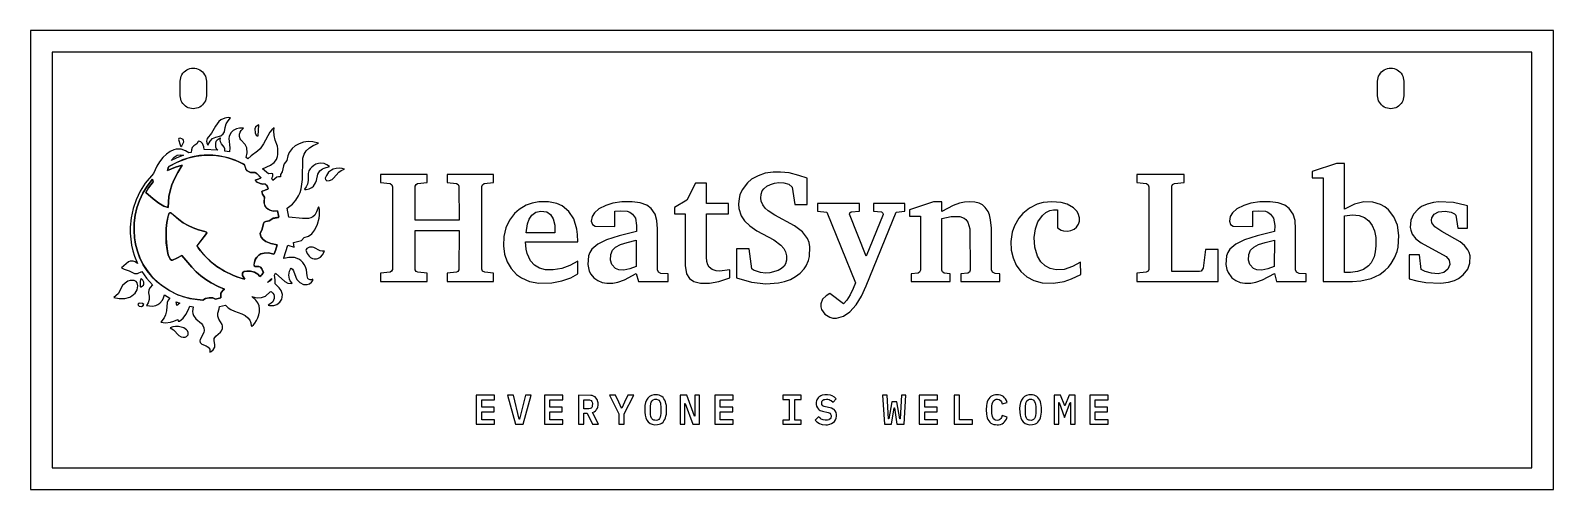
# Model space of a CAD drawing. Header units: millimetres. Extents: x 5 to 425, y 5 to 132.
import ezdxf

# ---------------------------------------------------------------- set-up
doc = ezdxf.new("R2010")
doc.units = ezdxf.units.MM
for name, color, linetype in [('CUT', 1, 'Continuous'), ('ETCH', 7, 'Continuous'), ('LIGHT', 5, 'Continuous'), ('SCORE', 3, 'Continuous')]:
    doc.layers.add(name, color=color, linetype=linetype)

msp = doc.modelspace()

# ---------------------------------------------------------------- linework, layer by layer
at = {"layer": 'CUT'}
for points in [[(425, 131.627), (5, 131.627), (5, 5), (425, 5)], [(49.4305, 110.0578), (48.9686, 110.1496), (48.5227, 110.301), (48.1004, 110.5093), (47.7088, 110.7709), (47.3548, 111.0814), (47.0443, 111.4354), (46.7827, 111.827), (46.5744, 112.2493), (46.4231, 112.6952), (46.3312, 113.1571), (46.3004, 113.627), (46.3004, 117.627), (46.3312, 118.0968), (46.4231, 118.5587), (46.5744, 119.0046), (46.7827, 119.427), (47.0443, 119.8185), (47.3548, 120.1725), (47.7088, 120.483), (48.1004, 120.7446), (48.5227, 120.9529), (48.9686, 121.1043), (49.4305, 121.1962), (49.9004, 121.227), (50.3703, 121.1962), (50.8321, 121.1043), (51.2781, 120.9529), (51.7004, 120.7446), (52.0919, 120.483), (52.446, 120.1725), (52.7565, 119.8185), (53.0181, 119.427), (53.2264, 119.0046), (53.3777, 118.5587), (53.4696, 118.0968), (53.5004, 117.627), (53.5004, 113.627), (53.4696, 113.1571), (53.3777, 112.6952), (53.2264, 112.2493), (53.0181, 111.827), (52.7565, 111.4354), (52.446, 111.0814), (52.0919, 110.7709), (51.7004, 110.5093), (51.2781, 110.301), (50.8321, 110.1496), (50.3703, 110.0578), (49.9004, 110.027)], [(379.6307, 110.0578), (379.1688, 110.1496), (378.7229, 110.301), (378.3006, 110.5093), (377.909, 110.7709), (377.555, 111.0814), (377.2445, 111.4354), (376.9829, 111.827), (376.7746, 112.2493), (376.6233, 112.6952), (376.5314, 113.1571), (376.5006, 113.627), (376.5006, 117.627), (376.5314, 118.0968), (376.6233, 118.5587), (376.7746, 119.0046), (376.9829, 119.427), (377.2445, 119.8185), (377.555, 120.1725), (377.909, 120.483), (378.3006, 120.7446), (378.7229, 120.9529), (379.1688, 121.1043), (379.6307, 121.1962), (380.1006, 121.227), (380.5705, 121.1962), (381.0323, 121.1043), (381.4782, 120.9529), (381.9006, 120.7446), (382.2921, 120.483), (382.6462, 120.1725), (382.9567, 119.8185), (383.2183, 119.427), (383.4266, 119.0046), (383.5779, 118.5587), (383.6698, 118.0968), (383.7006, 117.627), (383.7006, 113.627), (383.6698, 113.1571), (383.5779, 112.6952), (383.4266, 112.2493), (383.2183, 111.827), (382.9567, 111.4354), (382.6462, 111.0814), (382.2921, 110.7709), (381.9006, 110.5093), (381.4782, 110.301), (381.0323, 110.1496), (380.5705, 110.0578), (380.1006, 110.027)]]:
    msp.add_lwpolyline(points, close=True, dxfattribs=at)
at = {"layer": 'ETCH'}
for points in [[(54.5586, 101.0791), (55.1914, 101.7803), (56.0742, 102.21), (57.5029, 102.5811), (58.1563, 103.0811), (58.4648, 103.708), (58.6748, 104.8809), (58.9941, 105.833), (59.5117, 106.6875), (60.1836, 107.543), (59.54, 107.5723), (58.626, 107.4521), (57.4873, 106.9336), (56.9795, 106.5049), (55.9951, 105.2129), (54.8955, 103.3193), (53.7109, 101.7939), (53.5469, 101.0869), (53.6143, 100.5859), (53.9414, 99.957)], [(67.7725, 102.5723), (68.0156, 105.5547), (67.5811, 105.4375), (67.084, 104.9854), (66.8828, 104.5225), (66.9209, 103.3799), (67.2813, 102.7188), (67.5078, 102.5293)], [(54.874, 43.1113), (55.3721, 43.5801), (55.8213, 44.2656), (55.8711, 44.9824), (55.6191, 45.9756), (55.6611, 46.6504), (56.1523, 47.2871), (57.416, 48.4072), (57.709, 48.8047), (57.9658, 49.4189), (57.9961, 50.1748), (57.8701, 50.5654), (56.9834, 51.9531), (56.6367, 52.8105), (56.6973, 53.6807), (57.0615, 54.8154), (57.1396, 55.4678), (58.7549, 55.8623), (59.5332, 55.1338), (60.2959, 54.6396), (61.2969, 54.1953), (63.3301, 53.4844), (64.2256, 53.0117), (64.9785, 52.3906), (65.4814, 51.707), (65.7383, 51.0225), (65.8857, 50.1533), (66.0068, 50.0996), (66.4902, 50.46), (66.8711, 50.8867), (67.3496, 51.6172), (67.7227, 52.4043), (67.9834, 53.2236), (68.126, 54.0508), (68.1445, 54.8604), (68.0342, 55.6289), (67.6924, 56.4648), (67.1152, 57.2754), (66.0117, 58.2656), (67.0078, 57.9531), (67.5674, 57.876), (68.71, 57.9688), (69.7793, 58.3818), (71.0889, 59.542), (71.3545, 59.5928), (71.8652, 59.1338), (72.1025, 58.7656), (72.2041, 58.3262), (72.2002, 57.7109), (72.0596, 57.1992), (71.7939, 56.7842), (71.3975, 56.4004), (70.5674, 55.8809), (70.9365, 55.7725), (72.1367, 55.7949), (72.9756, 56.04), (73.7939, 56.6445), (74.3174, 57.5098), (74.4502, 58.0205), (74.4639, 58.752), (74.127, 59.8604), (73.5742, 60.6377), (72.4785, 61.7148), (72.498, 62.8682), (72.291, 64.1621), (72.5771, 64.6826), (75.1045, 62.3516), (76.002, 61.917), (77.0332, 61.8359), (77.1426, 61.9404), (76.6123, 62.5957), (76.4004, 63.0459), (76.2295, 64.0977), (76.4219, 65.2383), (76.665, 65.793), (76.874, 66.0322), (77.2139, 65.7988), (77.5586, 65.3086), (78.1465, 63.5449), (78.4551, 62.9463), (79.2969, 62.0674), (80.3115, 61.5771), (81.2637, 61.5508), (81.9639, 61.7373), (82.5176, 62.1973), (82.8311, 62.6855), (82.8965, 63.0244), (82.4287, 62.8223), (82.127, 62.8145), (81.6426, 62.9961), (81.4844, 63.2031), (81.2861, 63.9336), (81.1016, 65.5947), (80.8262, 66.4482), (80.4922, 67.0947), (80.0732, 67.6592), (79.5703, 68.1416), (78.9863, 68.5381), (77.7715, 69.0039), (76.2285, 69.0068), (74.8955, 68.7686), (74.8721, 68.9072), (75.9307, 72.3779), (77.7139, 71.8613), (77.5332, 73.1143), (79.7295, 73.709), (80.4795, 74.4961), (81.6699, 74.9043), (82.6055, 75.5186), (83.3867, 76.6074), (84.1201, 78.1758), (84.6211, 79.8281), (84.7354, 80.6504), (84.7188, 82.2002), (84.5684, 82.7334), (84.4082, 82.9619), (83.8916, 81.6143), (83.415, 80.709), (82.8691, 80.1904), (82.3428, 79.9531), (81.6865, 79.8008), (79.9941, 79.751), (76.2725, 80.1387), (75.8145, 82.6064), (77.25, 83.7305), (78.1758, 84.8027), (78.9219, 85.9932), (79.3496, 86.9385), (79.6719, 87.9512), (80.04, 90.4854), (80.1455, 96.374), (80.499, 97.502), (81.0303, 98.3887), (81.9912, 99.2891), (82.9248, 99.877), (84.3994, 100.582), (82.8477, 100.9395), (81.5488, 100.9619), (80.2783, 100.7725), (79.0869, 100.3838), (78.0254, 99.8086), (77.1455, 99.0586), (76.3467, 97.9238), (76.0049, 97.0352), (75.6611, 95.7227), (74.9785, 94.8027), (74.7354, 94.2529), (74.3799, 92.6484), (73.9414, 91.9199), (73.9141, 91.2979), (73.4063, 91.2793), (72.9746, 91.1279), (71.8721, 90.2637), (71.5449, 90.8467), (71.834, 91.4795), (71.8574, 92.0732), (71.5605, 92.1816), (70.6143, 92.0361), (68.9521, 93.501), (71.1563, 94.5098), (72.1836, 95.1895), (72.834, 96.0713), (73.1309, 96.8418), (73.2314, 97.4443), (73.2148, 98.9941), (73.082, 99.7041), (72.5215, 101.3252), (72.1924, 102.6992), (72.1299, 103.8545), (72.2471, 104.7383), (71.6025, 104.2549), (71.0391, 103.5342), (69.2842, 100.3467), (68.375, 98.9756), (67.625, 98.2861), (65.8594, 97.0576), (64.958, 96.2607), (64.4932, 96.5449), (64.7637, 97.918), (64.71, 99.2686), (64.2334, 100.165), (63.0215, 101.4814), (62.8369, 101.7666), (62.667, 102.3477), (62.6641, 103.0273), (62.7861, 103.5469), (63.0967, 104.0166), (63.7246, 104.6543), (62.6377, 104.7119), (61.8154, 104.5293), (60.8906, 104.0215), (60.2451, 103.3809), (59.7959, 102.3975), (59.7148, 101.8193), (60.0195, 99.2295), (59.918, 98.1602), (58.5811, 98.3672), (58.5635, 98.9902), (58.416, 99.4287), (57.6523, 100.3691), (57.3857, 100.8955), (57.333, 101.4336), (57.4355, 101.8936), (57.3418, 101.9473), (56.4551, 101.3779), (56.1494, 100.9697), (55.9971, 100.5293), (56.0615, 99.5039), (56.2539, 99.0947), (56.7061, 98.6025), (52.8623, 98.748), (52.8008, 99.5137), (52.4424, 100.4287), (51.9951, 100.8701), (51.4395, 101.0518), (51.2783, 100.96), (50.9229, 100.3867), (50.0479, 99.7832), (49.6025, 99.2979), (49.3848, 98.7031), (49.3408, 97.9209), (48.6768, 97.8516), (47.7793, 98.4521), (46.5625, 98.8652), (45.2188, 98.8418), (44.5068, 98.6641), (43.4814, 98.1992), (42.4727, 97.4844), (41.5088, 96.5518), (40.6182, 95.4307), (39.8291, 94.1533), (38.8877, 92.2051), (36.6602, 89.4697), (35.2549, 87.2607), (34.1348, 84.9375), (33.3047, 82.5088), (32.7676, 79.9844), (32.5273, 77.373), (32.5322, 75.6904), (32.6572, 74.0342), (32.8975, 72.418), (33.252, 70.8604), (33.7178, 69.375), (34.5557, 67.3447), (33.8281, 67.8203), (33.3672, 68.001), (32.4561, 68.0176), (32.0576, 67.8037), (30.1494, 66.1943), (30.8027, 65.8203), (32.2451, 65.3711), (33.6816, 64.6152), (34.5146, 64.5898), (35.7002, 65.1211), (37.0254, 63.2734), (38.6523, 61.4512), (38.0059, 60.7549), (37.6377, 60.0586), (37.5684, 59.2939), (37.7266, 58.3477), (37.7188, 57.3789), (37.4668, 56.5), (37.0439, 55.7324), (38.6143, 55.5801), (39.5498, 55.7793), (40.0869, 55.998), (40.6396, 56.3936), (41.3682, 57.2559), (41.6895, 57.8887), (41.9355, 58.666), (43.415, 57.8008), (42.9883, 57.2539), (42.6855, 56.627), (42.4814, 54.291), (42.2188, 53.2041), (41.8379, 52.3545), (40.9922, 51.1318), (42.2773, 50.9971), (43.6182, 51.1504), (44.5234, 51.4238), (45.625, 51.9268), (45.7695, 51.4033), (46.1143, 51.457), (47.1006, 52.2529), (47.8545, 53.2578), (48.4697, 54.4521), (48.9189, 55.6055), (49.9014, 55.4014), (49.7148, 54.1484), (49.7588, 53.5342), (49.916, 53.0059), (50.6309, 52.0918), (52.1221, 50.8301), (52.4424, 50.4287), (52.833, 49.5908), (52.917, 48.8438), (52.8213, 48.2861), (51.8252, 46.4014), (51.7383, 45.9766), (51.8242, 45.5693), (52.248, 45.1152), (53.4336, 44.6611), (54.0176, 44.29), (54.4395, 43.7188), (54.5029, 42.8994)], [(46.7432, 99.8477), (47.1543, 100.499), (47.2607, 100.9082), (47.2354, 101.2871), (47.0791, 101.5078), (46.7207, 101.7422), (46.2734, 101.873), (45.9033, 101.8496), (45.8193, 101.585), (46.2451, 100.0537), (46.4521, 99.582)], [(49.4619, 57.584), (47.3779, 58.0986), (45.3564, 58.8379), (43.415, 59.7969), (41.5752, 60.9648), (39.8545, 62.3369), (38.4512, 63.7354), (37.1973, 65.3018), (36.1064, 67.0098), (35.1934, 68.834), (34.4736, 70.7461), (33.9619, 72.7207), (33.6768, 74.4902), (33.5605, 76.3711), (33.6064, 78.5781), (33.8691, 80.6973), (34.3525, 82.7471), (35.0625, 84.7451), (36.0029, 86.7061), (37.1797, 88.6484), (38.6396, 90.5869), (38.8535, 89.8701), (37.5938, 88.1914), (36.8047, 86.9619), (38.793, 85.208), (40.4033, 84.0107), (41.7803, 83.1689), (42.9434, 82.8398), (43.1846, 85.7979), (43.4854, 87.4316), (43.9766, 89.0557), (44.6738, 90.7119), (45.5938, 92.4424), (46.8379, 94.458), (44.9502, 93.9307), (42.7881, 92.9912), (42.9512, 93.7461), (43.3262, 94.1621), (45.4824, 95.3145), (48.5938, 96.4902), (50.709, 96.9883), (52.9355, 97.2432), (55.1777, 97.2393), (56.2871, 97.1396), (58.5605, 96.7334), (60.0732, 96.3086), (62.0664, 95.5615), (63.748, 94.7656), (64.0479, 94.5322), (64.3398, 93.4746), (64.8184, 92.8623), (65.6641, 92.46), (67.1113, 92.3701), (67.5244, 92.082), (68.4932, 91.082), (68.5645, 90.9688), (68.3281, 90.8047), (66.9482, 90.3027), (67.2461, 89.999), (67.5547, 89.7393), (68.2988, 89.3691), (69.0869, 89.2402), (69.7061, 89.3057), (70.0449, 88.9756), (70.332, 88.5039), (70.541, 87.9697), (69.5049, 87.4951), (68.8574, 87.3203), (68.7773, 87.1982), (68.9619, 86.4404), (69.4961, 85.6855), (69.4043, 84.7959), (69.4746, 83.8154), (69.9502, 82.8477), (70.5615, 82.2891), (71.3555, 81.9219), (72.0195, 81.8037), (73.1387, 81.8574), (73.4707, 80.084), (71.9561, 79.8223), (70.8418, 79.0859), (69.9121, 78.9307), (69.4619, 78.7041), (69.2842, 78.3887), (68.8613, 76.8389), (68.3779, 75.585), (68.4248, 75.1611), (68.6582, 74.6123), (69.1807, 73.9824), (69.877, 73.4248), (71.251, 72.8418), (73.0098, 72.5205), (72.5908, 70.9473), (72.2236, 70), (72.1172, 69.9141), (70.6084, 70.2578), (69.4785, 70.2334), (68.9619, 70.1328), (68.5127, 69.9746), (67.9863, 69.6396), (67.4785, 69.168), (67.1162, 68.6816), (66.6846, 67.4717), (66.6367, 66.9688), (66.7021, 66.7344), (66.9531, 66.5059), (68.0176, 66.5313), (68.4414, 66.3398), (68.8203, 65.8633), (69.2168, 64.9404), (68.7637, 64.2441), (68.3242, 63.8096), (68.1631, 63.8105), (67.6699, 64.4219), (66.8262, 64.9502), (65.6543, 65.2207), (64.6748, 65.2549), (63.9248, 65.1211), (63.6621, 64.9287), (63.5059, 64.6709), (63.5156, 64.0146), (64.1016, 63.0332), (63.5361, 63.1152), (61.9111, 63.6475), (60.7646, 64.1045), (58.5234, 65.208), (56.4355, 66.5176), (55.4385, 67.2725), (53.499, 69.0088), (51.8516, 70.8252), (51.2207, 71.6807), (50.9453, 72.2412), (53.3066, 75.2305), (53.6699, 75.8477), (53.5078, 76.0098), (53.0986, 76.209), (51.3105, 76.6611), (49.8965, 77.1807), (48.4961, 77.835), (47.1533, 78.6016), (45.9131, 79.4561), (43.9238, 81.1846), (43.6631, 81.335), (43.4512, 81.333), (43.2695, 81.1914), (43.0146, 80.5713), (42.5908, 78.6172), (42.4492, 76.957), (42.4102, 74.4492), (42.4678, 73.0479), (42.7578, 70.6504), (42.9834, 69.707), (43.4902, 68.5771), (43.8564, 68.2529), (44.1719, 68.2764), (45.3955, 68.8242), (46.749, 69.5996), (49.4834, 66.3096), (50.7334, 65.0566), (52.0127, 63.9443), (53.3623, 62.9375), (54.8203, 62.001), (56.7178, 61.001), (58.5156, 60.2363), (58.0508, 59.9424), (57.54, 59.1699), (57.459, 58.667), (57.502, 57.8525), (56.0605, 57.5029), (55.2627, 57.833), (54.2441, 57.917), (53.2402, 57.6563), (52.5518, 57.2314)], [(44.6094, 96.6904), (45.4307, 97.2217), (46.3047, 97.3643), (47.1758, 97.249), (45.1436, 96.4043), (43.8037, 95.7227)], [(81.8828, 87.915), (82.5967, 88.292), (83.0107, 88.6533), (83.6465, 89.6221), (83.8721, 90.2363), (84.2617, 91.959), (84.8252, 92.915), (85.541, 93.4648), (86.0059, 93.6729), (87.4326, 94.0762), (86.7412, 94.583), (85.9727, 94.9209), (85.001, 95.0283), (84.3955, 94.9551), (83.7139, 94.7168), (83.0967, 94.374), (82.5605, 93.9443), (82.125, 93.4443), (81.8066, 92.8906), (81.6045, 92.1621), (81.5381, 90.2197), (81.3975, 89.2275), (81.0527, 88.4707), (80.5771, 87.8174), (80.667, 87.7441), (81.0732, 87.7363)], [(87.4824, 90.21), (88.2021, 90.5527), (88.5537, 90.8467), (90.0117, 92.5273), (90.7119, 92.9609), (91.5967, 93.3242), (90.9961, 93.5293), (90.1396, 93.5986), (89.2744, 93.5762), (88.4561, 93.3613), (87.9893, 93.1328), (87.1855, 92.501), (86.5918, 91.666), (86.3076, 90.9258), (86.3223, 90.4756), (86.6943, 90.1504)], [(211.2451, 61.9736), (212.9404, 62.3799), (214.5498, 62.9727), (215.9971, 63.751), (217.2598, 64.7158), (218.3369, 65.8652), (218.9277, 66.7344), (219.5674, 68.1904), (219.8301, 69.2637), (219.9346, 71.9209), (219.71, 73.1484), (219.291, 74.2373), (217.9395, 76.0498), (215.7324, 77.7432), (210.2666, 80.7031), (208.4277, 81.8711), (207.5908, 82.6494), (206.9346, 83.5244), (206.5322, 84.5381), (206.4072, 85.3955), (206.4629, 86.4424), (206.8027, 87.415), (207.1914, 87.9688), (208.0176, 88.6592), (209.0391, 89.1748), (210.1592, 89.5088), (211.376, 89.6602), (212.748, 89.6113), (214.0947, 89.1973), (215.0371, 88.4209), (215.7939, 83.6416), (219.1865, 83.6416), (219.1865, 90.8496), (216.9277, 91.6494), (214.252, 92.3125), (211.8623, 92.583), (209.7666, 92.5654), (207.6338, 92.2324), (205.6357, 91.5664), (203.8564, 90.582), (202.7197, 89.6436), (201.2236, 87.7002), (200.6504, 86.3223), (200.415, 85.3184), (200.2822, 83.6836), (200.3594, 82.502), (200.9707, 80.4707), (201.8926, 79.085), (203.3418, 77.7061), (205.3477, 76.3818), (209.9521, 73.8379), (211.9268, 72.373), (212.7051, 71.4971), (213.2266, 70.5361), (213.4863, 69.4385), (213.4844, 68.2744), (213.2031, 67.2783), (212.8076, 66.6436), (212.0752, 65.9463), (211.2041, 65.4102), (208.9004, 64.7627), (207.6709, 64.6982), (206.3594, 64.8613), (204.4033, 65.4639), (203.9512, 65.9131), (203.1582, 71.4316), (199.6816, 71.4316), (199.6816, 63.3877), (203.8418, 62.1748), (207.7471, 61.7197)], [(371.8779, 62.5654), (374.6748, 63.2051), (377.0742, 64.3506), (378.5928, 65.4795), (379.4688, 66.3467), (380.2344, 67.3037), (381.1758, 68.9063), (381.8516, 70.6436), (382.1523, 71.8633), (382.3809, 75.0781), (381.9678, 77.9063), (380.9688, 80.2656), (379.5137, 82.1182), (378.4541, 82.9766), (377.2686, 83.6426), (375.127, 84.2861), (372.666, 84.3291), (370.1514, 83.7061), (367.3721, 82.375), (367.3721, 94.9463), (365.1201, 94.9463), (358.4072, 92.7363), (358.4072, 90.9336), (361.4727, 90.9336), (361.4727, 62.4209), (369.5176, 62.4209)], [(114.3779, 64.6533), (111.8281, 64.9336), (111.373, 65.1768), (111.1201, 65.6123), (111.0947, 76.4756), (123.1748, 76.4756), (123.1494, 65.6123), (122.8936, 65.1768), (122.4414, 64.9336), (119.9346, 64.6533), (119.9346, 62.4209), (132.6992, 62.4209), (132.6992, 64.6533), (130.2676, 64.9141), (129.6875, 65.2285), (129.4648, 65.7686), (129.4648, 88.5527), (129.6543, 89.0527), (130.1445, 89.3984), (132.6992, 89.6699), (132.6992, 91.8994), (119.9346, 91.8994), (119.9346, 89.6699), (122.5137, 89.3984), (122.9473, 89.1113), (123.1494, 88.7119), (123.1748, 79.2861), (111.0947, 79.2861), (111.1201, 88.7119), (111.3203, 89.1113), (111.7549, 89.3984), (114.3779, 89.6699), (114.3779, 91.8994), (101.5479, 91.8994), (101.5479, 89.6699), (104.1504, 89.3984), (104.6299, 89.0527), (104.8076, 88.4688), (104.7969, 65.6885), (104.583, 65.2285), (104.1504, 64.9561), (101.5479, 64.6533), (101.5479, 62.4209), (114.3779, 62.4209)], [(192.2412, 61.9453), (194.8545, 62.4092), (197.8789, 63.3877), (197.8701, 65.5732), (195.0264, 65.2744), (194.0469, 65.3516), (192.9736, 65.6953), (192.1699, 66.3174), (191.7549, 67.0186), (191.5059, 67.9434), (191.4238, 69.0928), (191.4238, 81.0439), (197.5166, 81.0439), (197.5166, 83.8545), (191.4238, 83.8545), (191.4238, 89.4961), (188.377, 89.4961), (186.0156, 84.8203), (182.626, 82.8047), (182.626, 81.0439), (185.5205, 81.0439), (185.5332, 66.752), (185.9531, 64.4912), (186.7227, 63.2031), (187.959, 62.3594), (189.7432, 61.9375)], [(332.5088, 71.1738), (328.9902, 71.1738), (328.4043, 66.0576), (327.8574, 65.2383), (327.3613, 65.1025), (319.7236, 65.1025), (319.7354, 88.6328), (319.9492, 89.1006), (320.4541, 89.4092), (323.1553, 89.6699), (323.1553, 91.8994), (310.0479, 91.8994), (310.0479, 89.6699), (312.7764, 89.3857), (313.2588, 89.0439), (313.4365, 88.4688), (313.4258, 65.6885), (313.2119, 65.2285), (312.7031, 64.9336), (310.0479, 64.6533), (310.0479, 62.4209), (332.5088, 62.4209)], [(148.7646, 61.9873), (151.5166, 62.5283), (153.9785, 63.4346), (155.9131, 64.4824), (155.9131, 68.001), (153.7549, 66.7734), (151.5029, 65.9297), (149.1406, 65.5576), (147.0391, 65.6162), (145.4053, 66.0586), (144.0352, 66.8789), (142.9316, 68.0703), (141.9395, 70.1064), (141.6563, 71.3027), (141.4971, 73.3193), (155.9131, 73.3193), (155.877, 75.3828), (155.6855, 76.8604), (154.8086, 79.6719), (153.4951, 81.666), (151.6045, 83.2266), (150.1602, 83.873), (147.8438, 84.333), (145.2129, 84.3311), (143.3857, 84.0176), (141.7129, 83.4355), (139.7314, 82.2578), (138.4717, 81.1299), (137.1045, 79.3115), (136.1191, 77.1729), (135.5693, 74.7998), (135.458, 72.2656), (135.7568, 69.9629), (136.4531, 67.8389), (137.5498, 65.9316), (139.0439, 64.3438), (140.4248, 63.3643), (142.6143, 62.418), (145.2031, 61.9443)], [(165.584, 61.9502), (166.9795, 62.2148), (168.7881, 62.8311), (172.0703, 64.6084), (172.6494, 62.4209), (180.8232, 62.4209), (180.8232, 64.4824), (178.8135, 64.6201), (178.2061, 64.9414), (177.9316, 65.5586), (177.9287, 76.9248), (177.7568, 79.2129), (177.2422, 80.9971), (176.1367, 82.5625), (174.9443, 83.4209), (173.085, 84.041), (170.8945, 84.3418), (168.041, 84.334), (165.6104, 83.9619), (163.6748, 83.3779), (161.7412, 82.4023), (160.5078, 81.3447), (159.8633, 80.3145), (159.6533, 78.9824), (159.9648, 78.0908), (160.7334, 77.6748), (166.1484, 77.5898), (166.1484, 81.751), (167.6914, 81.9189), (169.5781, 81.7539), (170.2949, 81.4902), (171.0176, 80.9668), (171.8105, 79.8145), (172.1553, 77.8486), (172.1123, 76.1299), (167.3418, 74.9551), (163.8721, 73.8438), (161.4561, 72.7119), (159.7656, 71.3027), (159.207, 70.4258), (158.8926, 69.4795), (158.6992, 67.0625), (159.1035, 65.2373), (159.5068, 64.4502), (160.3652, 63.4297), (161.4404, 62.6416), (162.6396, 62.1318), (163.9639, 61.9004)], [(258.6416, 64.4824), (256.9512, 64.7148), (256.5176, 65.0625), (256.3369, 65.4805), (256.3252, 79.7773), (258.876, 80.2861), (261.2715, 80.3047), (262.4795, 79.8682), (262.9443, 79.4863), (263.4717, 78.7197), (264.0605, 76.9346), (264.123, 65.4805), (263.9063, 65.001), (263.4727, 64.6836), (261.5361, 64.4824), (261.5361, 62.4209), (272.3496, 62.4209), (272.3496, 64.4824), (270.999, 64.6084), (270.292, 64.9414), (269.9941, 65.5586), (269.9873, 77.1338), (269.7744, 79.3477), (269.4521, 80.7539), (269.0615, 81.708), (268.3037, 82.8037), (267.5537, 83.4883), (266.5938, 83.9893), (265.4111, 84.29), (264.0049, 84.3906), (262.6025, 84.2891), (261.2266, 83.9844), (259.4395, 83.3555), (256.3252, 81.709), (256.3252, 84.3906), (254.0273, 84.3906), (247.3984, 82.1582), (247.3984, 80.3594), (250.4219, 80.3594), (250.4111, 65.4805), (250.1973, 65.001), (249.7646, 64.6836), (247.8926, 64.4824), (247.8926, 62.4209), (258.6416, 62.4209)], [(290.0068, 62.4141), (292.1016, 63.125), (294.6426, 64.3535), (294.5801, 67.6963), (292.3496, 66.4951), (290.0869, 65.7373), (287.876, 65.5967), (286.209, 65.9385), (284.7813, 66.6895), (283.5938, 67.8486), (282.6855, 69.3564), (281.9736, 71.8105), (281.8213, 74.5205), (282.1143, 76.9277), (282.8213, 78.877), (284.041, 80.6201), (285.0303, 81.4209), (286.0693, 81.9307), (287.124, 82.1494), (288.2266, 82.1162), (288.2266, 77.1826), (289.2021, 76.5498), (289.8701, 76.332), (291.0361, 76.2676), (291.874, 76.4043), (292.8457, 76.8418), (293.4609, 77.3584), (294.0254, 78.2256), (294.2373, 78.9951), (294.2568, 79.9775), (293.9463, 81.1279), (293.5322, 81.8203), (292.6006, 82.748), (290.8398, 83.7227), (289.2236, 84.1729), (286.6816, 84.3906), (284.2666, 84.1563), (282.5713, 83.6709), (280.4717, 82.6152), (278.6641, 81.1582), (277.5283, 79.8203), (276.3281, 77.7236), (275.7354, 75.9648), (275.3701, 73.3857), (275.4658, 71.0098), (275.959, 68.8721), (276.8467, 66.8711), (278.1055, 65.1299), (279.7285, 63.6973), (281.708, 62.6211), (284.0215, 62.0205), (287.1543, 61.9238)], [(341.5361, 61.9502), (342.9316, 62.2148), (344.7393, 62.8311), (348.0225, 64.6084), (348.6016, 62.4209), (356.7754, 62.4209), (356.7754, 64.4824), (354.8428, 64.6084), (354.1582, 64.9414), (353.8799, 65.5586), (353.877, 76.9248), (353.7061, 79.2129), (353.1904, 80.9971), (352.0859, 82.5625), (350.8926, 83.4209), (349.0342, 84.041), (346.8457, 84.3418), (343.9932, 84.334), (341.5625, 83.9619), (339.627, 83.3779), (337.6924, 82.4023), (336.4561, 81.3447), (335.8145, 80.3145), (335.6055, 78.9824), (335.915, 78.0908), (336.6846, 77.6748), (342.1006, 77.5898), (342.1006, 81.751), (343.6436, 81.9189), (345.5303, 81.7539), (346.2461, 81.4902), (346.9697, 80.9668), (347.7627, 79.8145), (348.1064, 77.8486), (348.0645, 76.1299), (343.293, 74.9551), (339.8213, 73.8438), (337.4082, 72.7119), (335.7168, 71.3027), (335.1582, 70.4258), (334.8447, 69.4795), (334.6514, 67.0625), (334.9033, 65.6621), (335.2402, 64.833), (336.3174, 63.4297), (337.3906, 62.6416), (338.5898, 62.1318), (339.915, 61.9004)], [(396.0342, 62.2158), (397.6855, 62.7031), (398.8125, 63.2363), (400.1113, 64.1846), (401.3496, 65.7666), (401.8809, 67.3975), (401.9639, 69.4785), (401.7686, 70.3623), (401.4053, 71.1572), (400.4658, 72.2988), (399.2598, 73.293), (394.1592, 76.1465), (392.2256, 77.4678), (391.4834, 78.5762), (391.3613, 79.3281), (391.4404, 79.9746), (392.0732, 80.9863), (393.2852, 81.5928), (395.1465, 81.7402), (396.7676, 81.4785), (397.6582, 81.0527), (398.0977, 80.6592), (398.5693, 77.1377), (401.293, 77.1377), (401.293, 83.2119), (400.9102, 83.3662), (397.3877, 84.1963), (393.2998, 84.3584), (391.8857, 84.1875), (390.1572, 83.7314), (388.6318, 83.0244), (387.666, 82.3496), (386.4023, 80.9521), (385.6631, 79.2637), (385.4971, 77.3008), (385.6201, 76.5068), (386.0342, 75.4209), (387.0156, 74.1689), (388.5234, 73.0078), (395.3457, 69.2773), (396.1777, 68.2744), (396.3691, 67.0869), (395.8213, 65.75), (394.752, 64.8799), (393.1787, 64.502), (391.3281, 64.6455), (389.6006, 65.1777), (388.5059, 65.7266), (387.9922, 69.7588), (385.2227, 69.7588), (385.2227, 63.0869), (387.3154, 62.5342), (389.8301, 62.084), (393.9053, 61.9121)], [(142.04, 78.2891), (142.5313, 79.5986), (143.2881, 80.6836), (144.333, 81.4619), (145.709, 81.7842), (147.4053, 81.5586), (148.4268, 80.8545), (149.0996, 79.7129), (149.5547, 77.958), (149.6289, 75.7871), (141.7109, 75.7871)], [(229.1729, 52.7998), (230.9932, 54.0322), (232.7197, 55.9648), (234.1523, 58.3818), (235.4492, 61.1797), (243.75, 81.4961), (246.0898, 81.793), (246.0898, 83.8545), (237.5088, 83.8545), (237.5088, 81.793), (239.6426, 81.6279), (240.0576, 81.2715), (240.1406, 80.8291), (235.4473, 69.416), (230.8633, 80.9131), (230.9756, 81.3535), (231.3604, 81.6299), (233.6025, 81.793), (233.6025, 83.8545), (222.0391, 83.8545), (222.0391, 81.793), (224.6338, 81.5381), (232.4648, 62.0332), (231.8906, 60.415), (231.0439, 58.6787), (230.1094, 57.2031), (229.2051, 56.1797), (225.4707, 59.0322), (224.3887, 58.4004), (223.4326, 57.4814), (222.9502, 56.2646), (222.9346, 55.3818), (223.1201, 54.623), (224.0459, 53.3682), (225.3936, 52.5547), (226.2813, 52.3125), (227.3076, 52.2939)], [(367.3721, 64.8896), (367.3721, 80.4854), (369.5752, 80.7422), (371.4219, 80.5615), (372.8838, 80.0176), (374.0752, 79.1104), (374.9922, 77.8584), (375.6191, 76.3242), (375.957, 74.5107), (376.001, 72.2412), (375.8379, 70.6006), (375.5117, 69.1885), (374.7168, 67.499), (373.9824, 66.6602), (372.6152, 65.7344), (370.957, 65.1348), (369.0098, 64.8623)], [(83.8936, 68.6289), (84.2598, 68.7314), (84.9414, 69.123), (85.5264, 69.7412), (86.0752, 70.7822), (85.4092, 70.7617), (84.9111, 70.8486), (83.1162, 71.7578), (82.7627, 71.8516), (81.959, 71.8486), (81.2393, 71.4971), (81.0234, 71.2314), (80.9814, 71.0029), (81.2803, 70.127), (81.8838, 69.3545), (82.25, 69.0352), (82.7979, 68.7197), (83.1963, 68.6045)], [(167.2559, 65.6182), (166.3555, 66), (165.335, 67.0947), (164.9404, 68.2686), (165.002, 69.7871), (165.5156, 71.0156), (166.3623, 71.8428), (167.6836, 72.5469), (169.5576, 73.1699), (172.0703, 73.749), (172.0156, 66.4766), (170.2734, 65.8633), (168.6025, 65.5537)], [(343.208, 65.6182), (342.3076, 66), (341.2871, 67.0947), (340.8916, 68.2686), (340.9541, 69.7871), (341.4678, 71.0156), (342.3145, 71.8428), (343.6357, 72.5469), (345.5098, 73.1699), (348.0225, 73.749), (347.998, 66.4883), (346.2256, 65.8633), (344.5527, 65.5537)], [(35.9199, 61.1563), (36.1328, 61.3936), (36.2266, 61.6279), (36.2178, 62.2002), (35.9775, 62.7705), (35.6113, 63.1172), (35.3857, 62.8945), (35.2461, 62.2979), (35.2715, 61.0488), (35.3477, 60.9531), (35.5313, 60.9492)], [(71.3008, 63.0449), (71.5166, 63.2285), (71.0557, 62.5498), (70.3564, 62.1201)], [(30.9844, 57.6914), (32.3887, 58.084), (32.9922, 58.4082), (33.8555, 59.168), (34.3945, 60.1006), (34.5947, 61.1797), (34.458, 61.9854), (34.1748, 62.3555), (33.6221, 62.6641), (32.5293, 62.6895), (31.8936, 62.4863), (31.082, 61.9512), (30.4238, 61.2422), (29.2246, 59.0029), (28.0361, 58.0068), (29.4727, 57.6631)], [(36.0547, 55.7236), (36.2422, 56.0498), (35.8984, 56.2979), (34.9648, 56.3691), (34.7695, 56.2754), (34.6494, 56.0752), (34.6641, 55.875), (35.0039, 55.5605), (35.6094, 55.5)], [(45.1729, 56.8057), (46.1484, 56.4521), (45.3857, 55.7197)], [(47.6152, 47.0615), (47.9961, 47.2266), (48.457, 47.6895), (48.5205, 48.2754), (48.3242, 48.7871), (48.042, 49.0967), (47.2783, 49.5986), (45.8662, 49.9795), (44.9756, 49.9883), (44.2666, 49.8906), (43.5576, 49.5615), (44.4795, 49.0166), (45.9395, 47.5176), (46.543, 47.0977), (47.1436, 47.0098)], [(132.9834, 24.2383), (129.4307, 24.2383), (129.4307, 26.4385), (132.8574, 26.4385), (132.8574, 27.6768), (129.4307, 27.6768), (129.4307, 29.7627), (132.9834, 29.7627), (132.9834, 31), (127.9287, 31), (127.9287, 23), (132.9834, 23)], [(143.0576, 31), (141.4873, 31), (139.8828, 24.4326), (139.8027, 24.4326), (138.2207, 31), (136.5703, 31), (138.7598, 23), (140.8682, 23)], [(151.7793, 24.2383), (148.2266, 24.2383), (148.2266, 26.4385), (151.6533, 26.4385), (151.6533, 27.6768), (148.2266, 27.6768), (148.2266, 29.7627), (151.7793, 29.7627), (151.7793, 31), (146.7256, 31), (146.7256, 23), (151.7793, 23)], [(157.5908, 26.1064), (158.4961, 26.1064), (160.0205, 23), (161.6709, 23), (159.9629, 26.2783), (160.4326, 26.4385), (160.8115, 26.6904), (160.9834, 26.8516), (161.1318, 27.0342), (161.3496, 27.4697), (161.4307, 27.7109), (161.5215, 28.2383), (161.5215, 28.8916), (161.4648, 29.2354), (161.2578, 29.8428), (160.9141, 30.3359), (160.6963, 30.542), (160.4443, 30.7021), (159.8486, 30.9316), (159.5049, 30.9775), (156.0889, 31), (156.0889, 23), (157.5908, 23)], [(157.5908, 29.7734), (159.1836, 29.751), (159.5967, 29.6016), (159.8369, 29.3271), (159.917, 29.0752), (159.9521, 28.7422), (159.9404, 28.1348), (159.8828, 27.8369), (159.7686, 27.6074), (159.5967, 27.4473), (159.3438, 27.333), (159.0117, 27.2871), (157.5908, 27.2754)], [(168.7539, 25.9229), (171.3555, 31), (169.7393, 31), (168.7998, 29.0752), (168.0664, 27.4355), (167.9863, 27.4355), (167.2637, 29.0752), (166.3359, 31), (164.6621, 31), (167.2637, 25.9229), (167.2637, 23), (168.7539, 23)], [(177.9004, 22.8975), (178.3584, 22.9893), (178.7598, 23.1377), (179.1152, 23.3438), (179.4355, 23.6191), (179.6992, 23.9512), (179.9287, 24.3408), (180.1123, 24.7764), (180.25, 25.2578), (180.3525, 25.7852), (180.4102, 26.3701), (180.4326, 27), (180.4102, 27.6309), (180.3525, 28.2148), (180.25, 28.7422), (180.1123, 29.2236), (179.9287, 29.6592), (179.6992, 30.0488), (179.4355, 30.3809), (179.1152, 30.6563), (178.7598, 30.8623), (178.3584, 31.0117), (177.9004, 31.1035), (177.4072, 31.1377), (176.9141, 31.1035), (176.25, 30.9434), (175.6992, 30.6445), (175.2412, 30.2207), (174.8857, 29.6709), (174.6221, 28.9941), (174.4619, 28.2148), (174.3818, 27.3213), (174.4043, 26.3701), (174.5078, 25.5107), (174.7021, 24.7656), (174.9893, 24.1348), (175.3789, 23.6309), (175.8711, 23.2412), (176.4561, 22.9893), (177.1553, 22.874)], [(177.1553, 24.1006), (176.9258, 24.1582), (176.5596, 24.3525), (176.4102, 24.502), (176.2842, 24.6855), (176.1123, 25.1318), (176.0088, 25.6709), (175.9746, 26.3125), (175.9863, 28.0205), (176.0547, 28.6162), (176.1924, 29.1094), (176.4102, 29.499), (176.7314, 29.7627), (177.1553, 29.9004), (177.4072, 29.9111), (177.6592, 29.9004), (178.083, 29.7627), (178.2559, 29.6475), (178.5303, 29.3154), (178.7021, 28.8682), (178.7598, 28.6162), (178.8398, 27.6875), (178.8281, 25.9912), (178.7598, 25.3838), (178.668, 25.0059), (178.4619, 24.5938), (178.2559, 24.3643), (177.8887, 24.1582), (177.5332, 24.0889)], [(185.4189, 28.7422), (185.5332, 28.7422), (187.6309, 23), (189.4756, 23), (189.4756, 31), (188.1924, 31), (188.1924, 25.2578), (188.0781, 25.2578), (185.9805, 31), (184.1348, 31), (184.1348, 23), (185.4189, 23)], [(198.7715, 24.2383), (195.2178, 24.2383), (195.2178, 26.4385), (198.6455, 26.4385), (198.6455, 27.6768), (195.2178, 27.6768), (195.2178, 29.7627), (198.7715, 29.7627), (198.7715, 31), (193.7168, 31), (193.7168, 23), (198.7715, 23)], [(217.5449, 24.123), (215.7451, 24.123), (215.7451, 29.877), (217.5449, 29.877), (217.5449, 31), (212.4561, 31), (212.4561, 29.877), (214.2559, 29.877), (214.2559, 24.123), (212.4561, 24.123), (212.4561, 23), (217.5449, 23)], [(224.7656, 22.8857), (225.3955, 22.9893), (225.9346, 23.1836), (226.3926, 23.459), (226.748, 23.8027), (227.0234, 24.2148), (227.1953, 24.6855), (227.2871, 25.2119), (227.2754, 25.6826), (227.1611, 26.209), (226.9316, 26.668), (226.5996, 27.0459), (226.3818, 27.207), (225.8652, 27.459), (225.5674, 27.5508), (224.1924, 27.8252), (223.8252, 27.9287), (223.459, 28.1348), (223.2529, 28.4326), (223.1836, 28.834), (223.2178, 29.166), (223.333, 29.4297), (223.5049, 29.6475), (223.7686, 29.7969), (224.0889, 29.877), (224.4902, 29.9111), (224.8799, 29.8887), (225.2236, 29.8086), (225.5449, 29.6934), (225.8311, 29.5215), (226.3125, 29.0859), (227.1953, 30.0264), (226.7139, 30.4844), (226.0947, 30.8398), (225.6133, 31), (224.7881, 31.126), (224.0547, 31.126), (223.2988, 30.9893), (222.9775, 30.8623), (222.416, 30.5186), (222.1865, 30.3008), (222.0029, 30.0605), (221.8545, 29.7734), (221.751, 29.4648), (221.6934, 29.1318), (221.6826, 28.4902), (221.7852, 27.9863), (221.9922, 27.5273), (222.3125, 27.126), (222.5303, 26.9541), (222.7715, 26.8057), (223.3672, 26.5879), (224.96, 26.29), (225.2695, 26.1641), (225.499, 26.0264), (225.6484, 25.8311), (225.7627, 25.4414), (225.7627, 25.1094), (225.6826, 24.7764), (225.5215, 24.5127), (225.2813, 24.3066), (225.1318, 24.2266), (224.7773, 24.123), (224.1582, 24.1006), (223.5967, 24.2041), (223.0693, 24.4219), (222.7363, 24.6504), (222.2666, 25.0977), (221.3613, 24.1582), (221.8887, 23.6309), (222.542, 23.2178), (223.0693, 23.0234), (223.3555, 22.9541), (224.3066, 22.8623)], [(243.1494, 27.5273), (243.2412, 27.5273), (243.9521, 23), (245.8887, 23), (246.4277, 31), (245.1777, 31), (244.8223, 24.4902), (244.7197, 24.4902), (243.917, 29.1553), (242.5186, 29.1553), (241.7168, 24.4902), (241.6133, 24.4902), (241.2578, 31), (239.9629, 31), (240.502, 23), (242.4385, 23)], [(255.1611, 24.2383), (251.6074, 24.2383), (251.6074, 26.4385), (255.0352, 26.4385), (255.0352, 27.6768), (251.6074, 27.6768), (251.6074, 29.7627), (255.1611, 29.7627), (255.1611, 31), (250.1064, 31), (250.1064, 23), (255.1611, 23)], [(264.7422, 24.2383), (261.2012, 24.2383), (261.2012, 31), (259.6992, 31), (259.6992, 23), (264.7422, 23)], [(271.9746, 22.8857), (272.4902, 22.9775), (272.9375, 23.1377), (273.3154, 23.3789), (273.6367, 23.665), (273.9004, 24.0088), (274.1182, 24.4102), (274.3242, 25.0059), (272.9492, 25.3955), (272.7656, 24.8799), (272.6045, 24.582), (272.3301, 24.3066), (272.043, 24.1582), (271.5732, 24.0889), (271.1035, 24.1582), (270.9092, 24.2383), (270.5762, 24.502), (270.4502, 24.6855), (270.2666, 25.1318), (270.1289, 25.9805), (270.1289, 28.0205), (270.1982, 28.6162), (270.3467, 29.1094), (270.5762, 29.499), (270.9092, 29.7627), (271.3213, 29.9004), (271.6768, 29.9111), (272.124, 29.8086), (272.4561, 29.5908), (272.7314, 29.2012), (272.9492, 28.6045), (274.3242, 28.9941), (274.1182, 29.5908), (273.9004, 29.9912), (273.6367, 30.3359), (273.3154, 30.6221), (272.9375, 30.8623), (272.4902, 31.0234), (271.9746, 31.1152), (271.5967, 31.1377), (271.0918, 31.1035), (270.6455, 31.0234), (270.2324, 30.8623), (269.8652, 30.6563), (269.5449, 30.3809), (269.2813, 30.0605), (269.04, 29.6709), (268.8574, 29.2354), (268.708, 28.7539), (268.6045, 28.2148), (268.5244, 27), (268.6045, 25.7734), (268.708, 25.2471), (268.8574, 24.7539), (269.04, 24.3301), (269.2813, 23.9404), (269.5449, 23.6074), (269.8652, 23.3438), (270.2324, 23.1377), (270.6455, 22.9775), (271.0918, 22.8975), (271.5967, 22.8623)], [(281.2813, 22.8975), (281.7393, 22.9893), (282.1406, 23.1377), (282.4961, 23.3438), (282.8174, 23.6191), (283.0811, 23.9512), (283.3096, 24.3408), (283.4932, 24.7764), (283.6309, 25.2578), (283.7344, 25.7852), (283.791, 26.3701), (283.8145, 27), (283.791, 27.6309), (283.7344, 28.2148), (283.6309, 28.7422), (283.4932, 29.2236), (283.3096, 29.6592), (283.0811, 30.0488), (282.8174, 30.3809), (282.4961, 30.6563), (282.1406, 30.8623), (281.7393, 31.0117), (281.2813, 31.1035), (280.7881, 31.1377), (280.2959, 31.1035), (279.6309, 30.9434), (279.0811, 30.6445), (278.6221, 30.2207), (278.2666, 29.6709), (278.0029, 28.9941), (277.8428, 28.2148), (277.7627, 27.3213), (277.7852, 26.3701), (277.8887, 25.5107), (278.083, 24.7656), (278.3701, 24.1348), (278.7598, 23.6309), (279.2529, 23.2412), (279.8369, 22.9893), (280.5361, 22.874)], [(280.5361, 24.1006), (280.3066, 24.1582), (279.9404, 24.3525), (279.791, 24.502), (279.665, 24.6855), (279.4932, 25.1318), (279.3896, 25.6709), (279.3555, 26.3125), (279.3672, 28.0205), (279.4355, 28.6162), (279.5732, 29.1094), (279.791, 29.499), (280.1123, 29.7627), (280.5361, 29.9004), (280.7881, 29.9111), (281.04, 29.9004), (281.4648, 29.7627), (281.6367, 29.6475), (281.9111, 29.3154), (282.083, 28.8682), (282.1406, 28.6162), (282.2207, 27.6875), (282.21, 25.9912), (282.1406, 25.3838), (282.0488, 25.0059), (281.8428, 24.5938), (281.6367, 24.3643), (281.2695, 24.1582), (280.9141, 24.0889)], [(288.6045, 26.7021), (288.5361, 29.0176), (288.6396, 29.0176), (290.1865, 24.9033), (291.7344, 29.0176), (291.8369, 29.0176), (291.7686, 26.7021), (291.7686, 23), (293.0752, 23), (293.0752, 31), (291.4014, 31), (290.2783, 28.0547), (290.1982, 28.0547), (289.0859, 31), (287.2988, 31), (287.2988, 23), (288.6045, 23)], [(302.1523, 24.2383), (298.5996, 24.2383), (298.5996, 26.4385), (302.0264, 26.4385), (302.0264, 27.6768), (298.5996, 27.6768), (298.5996, 29.7627), (302.1523, 29.7627), (302.1523, 31), (297.0977, 31), (297.0977, 23), (302.1523, 23)]]:
    msp.add_lwpolyline(points, close=True, dxfattribs=at)
at = {"layer": 'LIGHT'}
msp.add_lwpolyline([(53.2402, 57.6563), (54.2441, 57.917), (55.2627, 57.834), (56.0605, 57.5039), (57.501, 57.8525), (57.458, 58.667), (57.54, 59.1709), (58.0508, 59.9424), (58.5137, 60.2363), (56.7178, 61), (54.8193, 62), (53.3623, 62.9375), (52.0127, 63.9434), (50.7324, 65.0557), (49.4824, 66.3096), (46.749, 69.5986), (45.3955, 68.8232), (44.1729, 68.2764), (43.8564, 68.2529), (43.4893, 68.5771), (42.9834, 69.7061), (42.7568, 70.6504), (42.4668, 73.0479), (42.4092, 74.4492), (42.4492, 76.957), (42.5898, 78.6182), (42.8408, 79.9619), (43.2695, 81.1924), (43.4512, 81.333), (43.7754, 81.2871), (45.9131, 79.457), (47.1543, 78.6016), (48.4971, 77.8359), (49.8965, 77.1816), (51.3105, 76.6621), (53.0996, 76.21), (53.5088, 76.0098), (53.6709, 75.8477), (53.3066, 75.2295), (50.9238, 72.1973), (51.8516, 70.8252), (52.6221, 69.9238), (54.4492, 68.1152), (56.4355, 66.5176), (57.4541, 65.8408), (58.5234, 65.208), (60.7646, 64.1055), (61.9111, 63.6475), (64.0371, 63.0029), (64.0654, 63.1211), (63.5156, 64.0146), (63.457, 64.3613), (63.5059, 64.6709), (63.6611, 64.9297), (64.04, 65.1729), (64.6748, 65.2559), (65.6543, 65.2217), (66.8262, 64.9512), (67.6709, 64.4219), (68.2344, 63.7715), (68.6035, 64.0635), (69.042, 64.6309), (69.2158, 64.9404), (68.8193, 65.8633), (68.4414, 66.3398), (68.0176, 66.5303), (66.9531, 66.5049), (66.6445, 66.8789), (66.7373, 67.7158), (66.999, 68.4502), (67.2705, 68.9189), (67.9863, 69.6396), (68.5117, 69.9746), (69.4785, 70.2344), (70.6084, 70.2578), (72.1182, 69.915), (72.2236, 70), (72.5898, 70.9473), (73.0088, 72.5195), (71.251, 72.8408), (69.876, 73.4248), (69.1807, 73.9814), (68.6572, 74.6123), (68.4238, 75.1611), (68.377, 75.585), (68.8604, 76.8389), (69.2832, 78.3896), (69.4619, 78.7041), (69.9121, 78.9307), (70.8418, 79.0869), (71.8076, 79.7705), (73.3994, 80.0557), (73.4932, 80.1787), (73.1387, 81.8564), (71.8486, 81.8115), (70.9365, 82.0801), (70.2314, 82.5449), (69.7178, 83.1914), (69.4287, 84.1162), (69.4951, 85.6846), (68.9609, 86.4404), (68.7764, 87.1982), (68.8564, 87.3213), (70.4316, 87.8936), (70.541, 87.9707), (70.5264, 88.0781), (70.1895, 88.751), (69.7666, 89.2754), (69.0869, 89.2393), (68.2988, 89.3682), (67.5537, 89.7393), (66.9482, 90.3027), (67.8086, 90.5703), (68.5635, 90.9688), (67.3291, 92.2412), (66.9951, 92.4023), (65.6641, 92.46), (65.0586, 92.709), (64.7158, 92.9434), (64.4453, 93.2725), (63.9883, 94.6123), (61.4268, 95.8271), (59.5283, 96.4717), (56.8906, 97.0537), (55.2979, 97.2275), (52.9355, 97.2422), (51.583, 97.1133), (49.6807, 96.7725), (46.9072, 95.9082), (44.7666, 94.9619), (43.3262, 94.1611), (43.0293, 93.9063), (42.7891, 92.9922), (44.9502, 93.9307), (46.8389, 94.458), (45.5938, 92.4424), (44.6748, 90.7119), (43.9775, 89.0557), (43.4854, 87.4316), (43.1855, 85.7979), (42.9434, 82.8389), (41.7803, 83.1689), (40.4033, 84.0098), (38.793, 85.207), (36.8047, 86.9619), (37.5938, 88.1914), (38.8525, 89.8701), (38.6396, 90.5859), (37.1797, 88.6484), (36.0039, 86.7061), (35.0635, 84.7441), (34.3535, 82.7471), (33.8691, 80.6973), (33.6074, 78.5771), (33.5615, 76.3711), (33.6914, 74.4482), (33.9688, 72.6973), (34.4746, 70.7461), (35.1787, 68.876), (36.0127, 67.1982), (36.9629, 65.6689), (38.5635, 63.624), (41.1211, 61.3281), (43.3203, 59.8574), (45.6162, 58.7441), (48.9688, 57.7061), (52.5518, 57.2324)], close=True, dxfattribs=at)
at = {"layer": 'SCORE'}
msp.add_lwpolyline([(11.0004, 11.0003), (419.0004, 11.0003), (419.0004, 125.627), (11.0004, 125.627)], close=True, dxfattribs=at)

doc.saveas('drawing.dxf')
